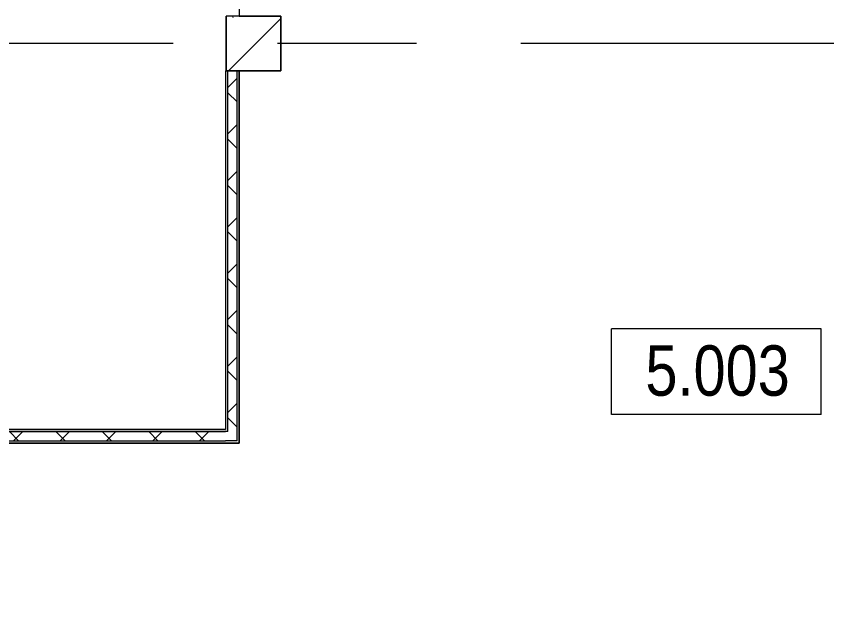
# Model space of a CAD drawing. Header units: millimetres. Extents: x 48966 to 155647, y -43515 to 26217.
# Drawn here: x 114764 to 122169, y 14307 to 19767 of the extents above; entities that cross this region are included whole.
import ezdxf

# ---------------------------------------------------------------- set-up
doc = ezdxf.new("R2010")
doc.units = ezdxf.units.MM
doc.linetypes.add('Осевые', pattern=[6350, 1270, -952.5, 3175, -952.5])
for name, color, linetype, lineweight in [('Марки помещений', 7, 'Continuous', 9), ('Обобщенные модели', 7, 'Continuous', 9), ('Обобщенные модели-1', 7, 'Continuous', 18), ('Общие ребра', 7, 'Continuous', 9), ('Оси-2', 7, 'Осевые', 9), ('Перекрытия', 7, 'Continuous', 9), ('Стены', 7, 'Continuous', 9), ('Стены-1', 7, 'Continuous', 18), ('Штриховка разреза-1', 7, 'Continuous', 9)]:
    doc.layers.add(name, color=color, linetype=linetype, lineweight=lineweight)
doc.styles.add('Arial Narrow_1', font='Arial Narrow.ttf', dxfattribs={"height": 460})
pattern_1 = [(45, (0, 0), (-212.132, 212.132), []), (135, (0, 0), (-212.132, -212.132), [])]

# ---------------------------------------------------------------- blocks, each defined once
blk = doc.blocks.new('Обобщенные модели 2 - Обобщенные модели 2-1035725-План 5-го этажа на отм_ _12_600')
at = {"layer": 'Обобщенные модели'}
h = blk.add_hatch(dxfattribs=at)
h.set_pattern_fill('FP_1', color=256, style=0, pattern_type=2)
h.set_pattern_definition([(45, (0, 0), (168.3798, 617.3926), [793.75, -158.75, 6.706, -152.044])])
h.paths.add_polyline_path([(117181.6, 19267.1), (117181.6, 19767.1), (116681.6, 19767.1), (116681.6, 19267.1)], flags=0)
at = {"layer": 'Обобщенные модели-1'}
for p, q in [((117181.6, 19767.1), (116681.6, 19767.1)), ((116681.6, 19767.1), (116681.6, 19267.1)), ((117181.6, 19267.1), (117181.6, 19767.1)), ((116681.6, 19267.1), (117181.6, 19267.1))]:
    blk.add_line(p, q, dxfattribs=at)
blk = doc.blocks.new('Обвязочная балка 1 - Обвязочная балка 1-1451838-План 5-го этажа на отм_ _12_600')
at = {"layer": 'Обобщенные модели'}
for radius, start in [(12629, 360), (12599.1, 0)]:
    blk.add_arc((116781.7, 11567.1), radius, start, 90, dxfattribs=at)
at = {"layer": 'Обобщенные модели-1'}
for radius, start in [(12639.9, 360), (12635.9, 0), (12593.9, 360), (12589.9, 0)]:
    blk.add_arc((116781.7, 11567.1), radius, start, 90, dxfattribs=at)
blk = doc.blocks.new('Марка помещения_Р - Марка помещения-4575829-План 5-го этажа на отм_ _12_600')
at = {"layer": 'Марки помещений'}
for p, q in [((-4.79375, -1.95625), (-4.79375, 1.95625)), ((4.79375, 1.95625), (-4.79375, 1.95625)), ((4.79375, -1.95625), (4.79375, 1.95625)), ((4.79375, -1.95625), (-4.79375, -1.95625))]:
    blk.add_line(p, q, dxfattribs=at)

msp = doc.modelspace()

# ---------------------------------------------------------------- hatches: boundary and pattern name
at = {"layer": 'Штриховка разреза-1'}
h = msp.add_hatch(dxfattribs=at)
h.set_pattern_fill('FP_3', color=256, style=0, pattern_type=2)
h.set_pattern_definition(pattern_1)
h.paths.add_polyline_path([(116781.6, 15887.1), (116781.6, 19267.1), (116696.6, 19267.1), (116696.6, 15887.1)], flags=0)
h = msp.add_hatch(dxfattribs=at)
h.set_pattern_fill('FP_3', color=256, style=0, pattern_type=2)
h.set_pattern_definition(pattern_1)
h.paths.add_polyline_path([(116676.6, 15887.1), (116696.6, 15887.1), (116696.6, 15972.1), (110336.6, 15972.1), (110336.6, 15887.1), (114890.6, 15887.1)], flags=0)

# ---------------------------------------------------------------- linework, layer by layer
at = {"layer": 'Общие ребра'}
for p, q in [((116696.6, 15972.1), (116696.6, 19267.1)), ((116781.6, 15887.1), (116781.6, 19267.1)), ((110356.6, 15972.1), (116676.6, 15972.1)), ((116696.6, 15972.1), (116676.6, 15972.1)), ((110356.6, 15887.1), (116676.6, 15887.1)), ((116696.6, 15887.1), (116676.6, 15887.1)), ((116781.6, 15887.1), (116696.6, 15887.1))]:
    msp.add_line(p, q, dxfattribs=at)
at = {"layer": 'Оси-2'}
msp.add_line((150171.6, 19517.1), (50565.6, 19517.1), dxfattribs=at)
at = {"layer": 'Перекрытия'}
for p, q in [((116801.6, 23567.1), (116801.6, 19767.1)), ((116681.6, 19267.1), (116681.6, 19767.1)), ((116801.6, 19767.1), (117181.6, 19767.1)), ((117181.6, 19767.1), (117181.6, 19267.1)), ((117181.6, 19267.1), (116801.6, 19267.1)), ((116801.6, 19267.1), (116801.6, 15867.1)), ((110356.6, 15992.1), (116676.6, 15992.1)), ((116801.6, 15867.1), (110356.6, 15867.1))]:
    msp.add_line(p, q, dxfattribs=at)
at = {"layer": 'Стены'}
for centre, radius, start, end in [((117114.4, 7360.1), 18521.1, 21.1313, 78.16628), ((117115.9, 7332.2), 18340.3, 21.57905, 78.19332), ((117115.9, 7332.2), 17940.3, 21.59656, 78.23409)]:
    msp.add_arc(centre, radius, start, end, dxfattribs=at)
at = {"layer": 'Стены-1'}
for p, q in [((116676.6, 19267.1), (116676.6, 15992.1)), ((116801.6, 19267.1), (116676.6, 19267.1)), ((116801.6, 15867.1), (116801.6, 19267.1)), ((116676.6, 15992.1), (110356.6, 15992.1)), ((110356.6, 15867.1), (116676.6, 15867.1)), ((116676.6, 15867.1), (116781.6, 15867.1)), ((116781.6, 15867.1), (116801.6, 15867.1))]:
    msp.add_line(p, q, dxfattribs=at)

# ---------------------------------------------------------------- block references
at = {"layer": 'Марки помещений', "xscale": 199.9999999999999, "yscale": 199.9999999999999, "zscale": 199.9999999999999}
msp.add_blockref('Марка помещения_Р - Марка помещения-4575829-План 5-го этажа на отм_ _12_600', (121159.8, 16517.8), dxfattribs=at)
at = {"layer": 'Обобщенные модели'}
for name in ['Обвязочная балка 1 - Обвязочная балка 1-1451838-План 5-го этажа на отм_ _12_600', 'Обобщенные модели 2 - Обобщенные модели 2-1035725-План 5-го этажа на отм_ _12_600']:
    msp.add_blockref(name, (0, 0), dxfattribs=at)

# ---------------------------------------------------------------- texts
at = {"layer": 'Марки помещений', "insert": (120511.9, 16759.6), "char_height": 460, "width": 1587.341, "attachment_point": 1, "style": 'Arial Narrow_1'}
msp.add_mtext('5.003', dxfattribs=at)

doc.saveas('drawing.dxf')
